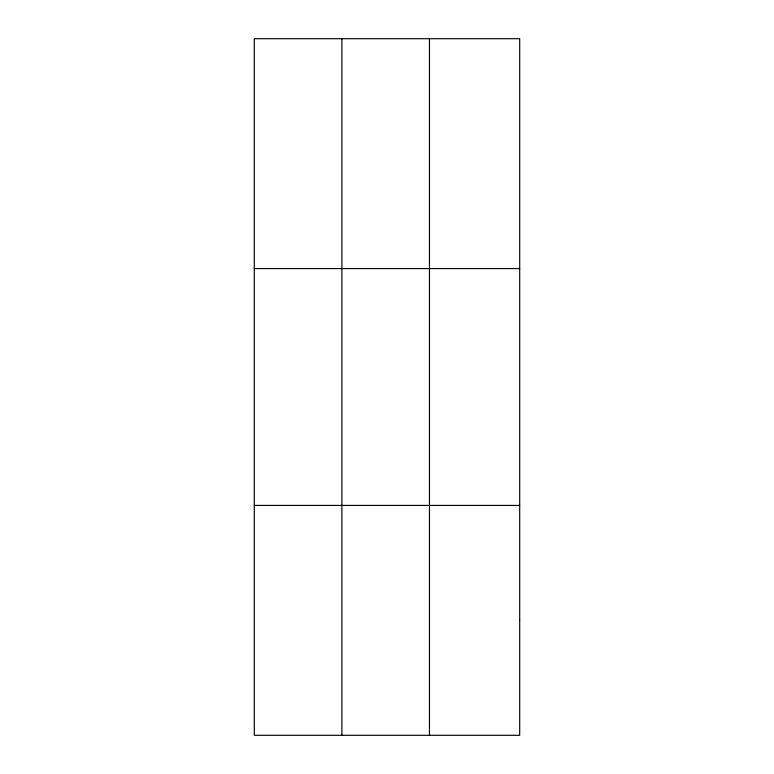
<?xml version="1.0" encoding="UTF-8"?>
<svg xmlns="http://www.w3.org/2000/svg" width="774" height="774" viewBox="0 0 774 774"><rect width="100%" height="100%" fill="white"/><g stroke="black" fill="none" stroke-linecap="round" stroke-linejoin="round"><path stroke-width="1.16" d="M341.885 38.7L341.885 735.3M429.464 38.7L429.464 735.3M254.298 268.578L519.702 268.578M254.298 505.422L519.702 505.422M519.702 620.361L519.702 735.3L254.298 735.3L254.298 38.7L519.702 38.7L519.702 620.361"/></g></svg>
